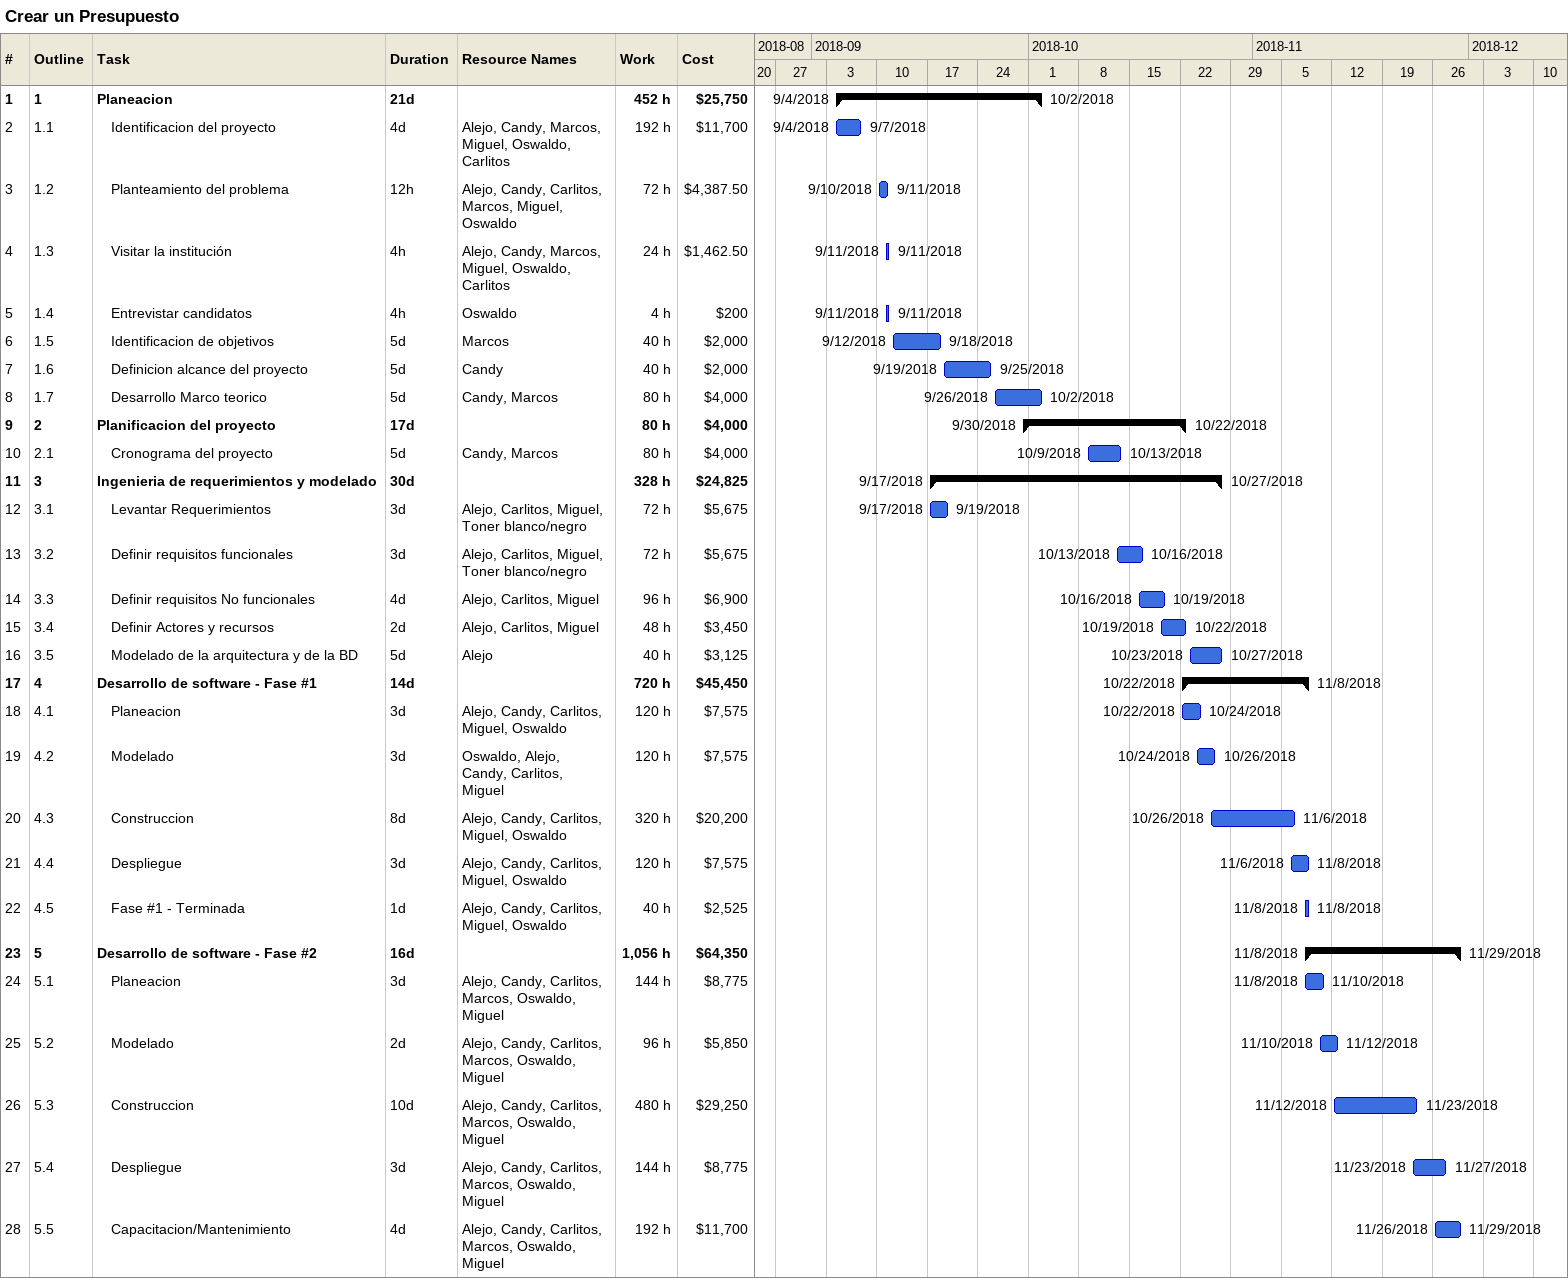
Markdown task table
Crear un Presupuesto

| ID | WBS | Task | Duration | Start | Finish | Resources | Work (h) | Cost ($) |
|---|---|---|---|---|---|---|---|---|
| 1 | 1 | **Planeacion** | 21d | 2018-09-04 | 2018-10-02 |  | 452 | 25750 |
| 2 | 1.1 | Identificacion del proyecto | 4d | 2018-09-04 | 2018-09-07 | Alejo, Candy, Marcos, Miguel, Oswaldo, Carlitos | 192 | 11700 |
| 3 | 1.2 | Planteamiento del problema | 12h | 2018-09-10 | 2018-09-11 | Alejo, Candy, Carlitos, Marcos, Miguel, Oswaldo | 72 | 4387.50 |
| 4 | 1.3 | Visitar la institución | 4h | 2018-09-11 | 2018-09-11 | Alejo, Candy, Marcos, Miguel, Oswaldo, Carlitos | 24 | 1462.50 |
| 5 | 1.4 | Entrevistar candidatos | 4h | 2018-09-11 | 2018-09-11 | Oswaldo | 4 | 200 |
| 6 | 1.5 | Identificacion de objetivos | 5d | 2018-09-12 | 2018-09-18 | Marcos | 40 | 2000 |
| 7 | 1.6 | Definicion alcance del proyecto | 5d | 2018-09-19 | 2018-09-25 | Candy | 40 | 2000 |
| 8 | 1.7 | Desarrollo Marco teorico | 5d | 2018-09-26 | 2018-10-02 | Candy, Marcos | 80 | 4000 |
| 9 | 2 | **Planificacion del proyecto** | 17d | 2018-09-30 | 2018-10-22 |  | 80 | 4000 |
| 10 | 2.1 | Cronograma del proyecto | 5d | 2018-10-09 | 2018-10-13 | Candy, Marcos | 80 | 4000 |
| 11 | 3 | **Ingenieria de requerimientos y modelado** | 30d | 2018-09-17 | 2018-10-27 |  | 328 | 24825 |
| 12 | 3.1 | Levantar Requerimientos | 3d | 2018-09-17 | 2018-09-19 | Alejo, Carlitos, Miguel, Toner blanco/negro | 72 | 5675 |
| 13 | 3.2 | Definir requisitos funcionales | 3d | 2018-10-13 | 2018-10-16 | Alejo, Carlitos, Miguel, Toner blanco/negro | 72 | 5675 |
| 14 | 3.3 | Definir requisitos No funcionales | 4d | 2018-10-16 | 2018-10-19 | Alejo, Carlitos, Miguel | 96 | 6900 |
| 15 | 3.4 | Definir Actores y recursos | 2d | 2018-10-19 | 2018-10-22 | Alejo, Carlitos, Miguel | 48 | 3450 |
| 16 | 3.5 | Modelado de la arquitectura y de la BD | 5d | 2018-10-23 | 2018-10-27 | Alejo | 40 | 3125 |
| 17 | 4 | **Desarrollo de software - Fase #1** | 14d | 2018-10-22 | 2018-11-08 |  | 720 | 45450 |
| 18 | 4.1 | Planeacion | 3d | 2018-10-22 | 2018-10-24 | Alejo, Candy, Carlitos, Miguel, Oswaldo | 120 | 7575 |
| 19 | 4.2 | Modelado | 3d | 2018-10-24 | 2018-10-26 | Oswaldo, Alejo, Candy, Carlitos, Miguel | 120 | 7575 |
| 20 | 4.3 | Construccion | 8d | 2018-10-26 | 2018-11-06 | Alejo, Candy, Carlitos, Miguel, Oswaldo | 320 | 20200 |
| 21 | 4.4 | Despliegue | 3d | 2018-11-06 | 2018-11-08 | Alejo, Candy, Carlitos, Miguel, Oswaldo | 120 | 7575 |
| 22 | 4.5 | Fase #1 - Terminada | 1d | 2018-11-08 | 2018-11-08 | Alejo, Candy, Carlitos, Miguel, Oswaldo | 40 | 2525 |
| 23 | 5 | **Desarrollo de software - Fase #2** | 16d | 2018-11-08 | 2018-11-29 |  | 1056 | 64350 |
| 24 | 5.1 | Planeacion | 3d | 2018-11-08 | 2018-11-10 | Alejo, Candy, Carlitos, Marcos, Oswaldo, Miguel | 144 | 8775 |
| 25 | 5.2 | Modelado | 2d | 2018-11-10 | 2018-11-12 | Alejo, Candy, Carlitos, Marcos, Oswaldo, Miguel | 96 | 5850 |
| 26 | 5.3 | Construccion | 10d | 2018-11-12 | 2018-11-23 | Alejo, Candy, Carlitos, Marcos, Oswaldo, Miguel | 480 | 29250 |
| 27 | 5.4 | Despliegue | 3d | 2018-11-23 | 2018-11-27 | Alejo, Candy, Carlitos, Marcos, Oswaldo, Miguel | 144 | 8775 |
| 28 | 5.5 | Capacitacion/Mantenimiento | 4d | 2018-11-26 | 2018-11-29 | Alejo, Candy, Carlitos, Marcos, Oswaldo, Miguel | 192 | 11700 |
